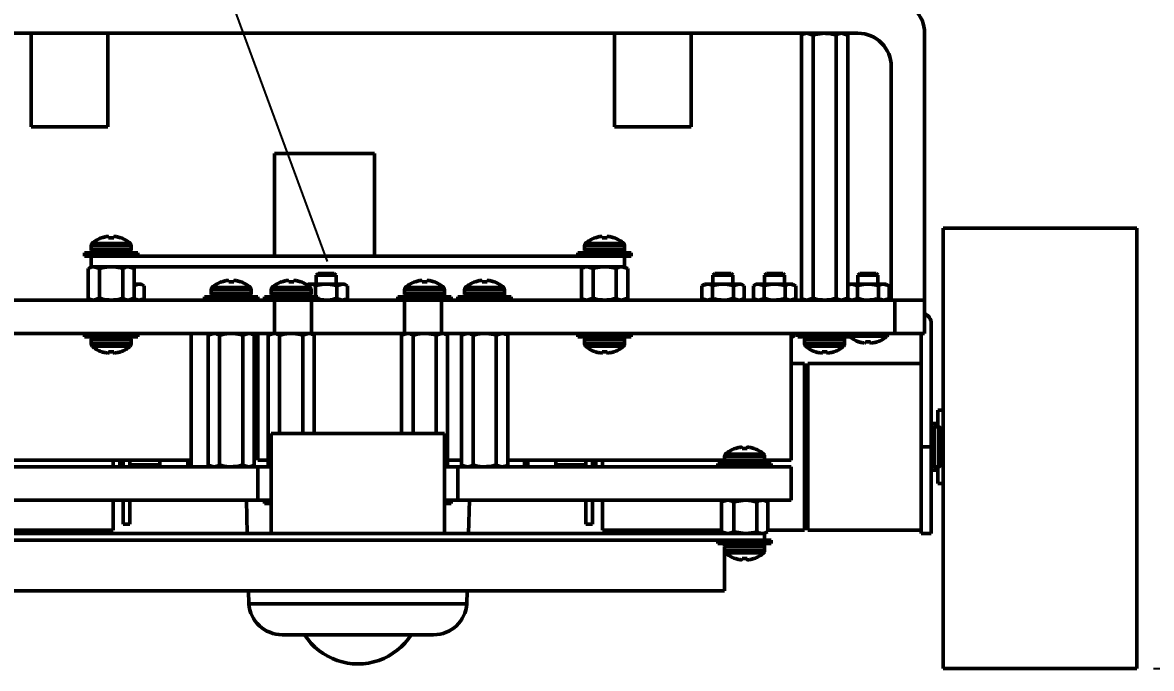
# Model space of a CAD drawing. Header units: inches. Extents: x -1846 to 3013, y 0 to 1997.
# Drawn here: x 2824.3 to 2909, y 470.5 to 518.9 of the extents above; entities that cross this region are included whole.
import ezdxf

# ---------------------------------------------------------------- set-up
doc = ezdxf.new("R2010")
doc.units = ezdxf.units.IN
doc.layers.add('Basic', color=7, linetype='Continuous', lineweight=50)
doc.layers.add('Thin', color=3, linetype='Continuous', lineweight=25)
doc.styles.get("Standard").update_dxf_attribs({"font": '', "height": 4})
doc.styles.get('Standard').set_extended_font_data('TCVN 7284', italic=True)
doc.dimstyles.new('TCVN 7284', dxfattribs={"dimscale": 2, "dimtxt": 4, "dimasz": 2.5, "dimexe": 1.25, "dimexo": 0.625, "dimtad": 1, "dimtoh": 1, "dimdec": 0, "dimlfac": 0.66, "dimtxsty": 'Standard', "dimcen": 2.5, "dimclrd": 7, "dimclre": 7, "dimclrt": 7, "dimadec": 0, "dimazin": 0, "dimtfac": 1, "dimtdec": 0, "dimtofl": 0, "dimtmove": 0, "dimatfit": 3, "dimfxl": 1, "dimlwd": 25, "dimlwe": 25, "dimarcsym": 0})

# ---------------------------------------------------------------- blocks, each defined once
blk = doc.blocks.new('*D4')
at = {"layer": 'Basic', "color": 7, "linetype": 'Continuous', "lineweight": 25, "transparency": 16777216}
for p, q in [((2875.609, 523.57), (2921.43, 523.57)), ((2918.93, 475.457), (2918.93, 518.57)), ((2909.134, 470.457), (2921.43, 470.457))]:
    blk.add_line(p, q, dxfattribs=at)
at = {"layer": 'Basic', "color": 7, "transparency": 16777216}
for points in [[(2918.097, 518.57), (2919.763, 518.57), (2918.93, 523.57)], [(2918.097, 475.457), (2919.763, 475.457), (2918.93, 470.457)]]:
    blk.add_solid(points, dxfattribs=at)
at = {"layer": 'Defpoints', "color": 0, "transparency": 16777216}
for p in [(2874.359, 523.57), (2918.93, 523.57), (2907.884, 470.457)]:
    blk.add_point(p, dxfattribs=at)
at = {"layer": 'Basic', "color": 7, "transparency": 16777216, "insert": (2915.68, 497.013), "char_height": 4, "attachment_point": 5, "rotation": 90}
blk.add_mtext('35', dxfattribs=at)

msp = doc.modelspace()

# ---------------------------------------------------------------- linework, layer by layer
at = {"layer": 'Basic'}
for p, q in [((2811.984, 518.07), (2886.984, 518.07)), ((2824.984, 511.07), (2824.984, 518.07)), ((2830.734, 511.07), (2830.734, 518.07)), ((2868.734, 511.07), (2868.734, 518.07)), ((2874.484, 511.07), (2874.484, 518.07)), ((2882.984, 518.07), (2882.752, 517.936)), ((2883.618, 517.936), (2883.185, 518.07)), ((2886.216, 517.936), (2885.783, 518.07)), ((2886.216, 517.936), (2885.984, 518.07)), ((2891.984, 498.07), (2891.984, 518.07)), ((2882.752, 517.936), (2882.752, 498.204)), ((2883.618, 517.936), (2883.618, 498.204)), ((2885.35, 517.936), (2885.35, 498.204)), ((2886.216, 517.936), (2886.216, 498.204)), ((2889.484, 498.07), (2889.484, 515.57)), ((2830.734, 511.07), (2824.984, 511.07)), ((2874.484, 511.07), (2868.734, 511.07)), ((2843.234, 509.07), (2843.234, 501.37)), ((2843.234, 509.07), (2850.734, 509.07)), ((2850.734, 509.07), (2850.734, 501.37)), ((2830.787, 502.827), (2830.795, 502.745)), ((2831.173, 502.745), (2831.18, 502.827)), ((2867.787, 502.827), (2867.795, 502.745)), ((2868.173, 502.745), (2868.18, 502.827)), ((2893.384, 503.455), (2893.384, 470.457)), ((2893.384, 503.455), (2907.884, 503.455)), ((2907.884, 503.455), (2907.884, 470.457)), ((2829.484, 502.149), (2829.484, 501.845)), ((2829.484, 502.149), (2832.484, 502.149)), ((2829.557, 502.315), (2832.411, 502.315)), ((2830.267, 502.745), (2830.293, 502.745)), ((2830.795, 502.745), (2831.173, 502.745)), ((2831.675, 502.745), (2831.7, 502.745)), ((2832.484, 501.845), (2832.484, 502.149)), ((2866.484, 502.149), (2866.484, 501.845)), ((2866.484, 502.149), (2869.484, 502.149)), ((2866.557, 502.315), (2869.411, 502.315)), ((2867.267, 502.745), (2867.293, 502.745)), ((2867.795, 502.745), (2868.173, 502.745)), ((2868.675, 502.745), (2868.7, 502.745)), ((2869.484, 501.845), (2869.484, 502.149)), ((2828.984, 501.62), (2828.984, 501.37)), ((2828.984, 501.62), (2832.984, 501.62)), ((2828.984, 501.37), (2829.484, 501.37)), ((2829.484, 501.845), (2832.484, 501.845)), ((2829.484, 501.37), (2829.484, 500.57)), ((2829.484, 501.37), (2829.661, 501.37)), ((2829.661, 501.37), (2832.306, 501.37)), ((2832.306, 501.37), (2866.661, 501.37)), ((2832.984, 501.37), (2832.984, 501.62)), ((2865.984, 501.62), (2865.984, 501.37)), ((2865.984, 501.62), (2869.984, 501.62)), ((2866.484, 501.845), (2869.484, 501.845)), ((2866.661, 501.37), (2869.306, 501.37)), ((2869.306, 501.37), (2869.484, 501.37)), ((2869.484, 501.37), (2869.484, 500.57)), ((2869.484, 501.37), (2869.984, 501.37)), ((2869.984, 501.37), (2869.984, 501.62)), ((2829.484, 500.57), (2829.252, 500.436)), ((2829.252, 500.436), (2829.252, 498.204)), ((2829.484, 500.57), (2869.484, 500.57)), ((2830.118, 500.436), (2829.685, 500.57)), ((2830.118, 500.436), (2830.118, 498.204)), ((2831.85, 500.436), (2831.85, 498.204)), ((2832.716, 500.436), (2832.283, 500.57)), ((2832.716, 500.436), (2832.484, 500.57)), ((2832.716, 500.436), (2832.716, 498.204)), ((2866.484, 500.57), (2866.252, 500.436)), ((2866.252, 500.436), (2866.252, 498.204)), ((2867.118, 500.436), (2866.685, 500.57)), ((2867.118, 500.436), (2867.118, 498.204)), ((2868.85, 500.436), (2868.85, 498.204)), ((2869.716, 500.436), (2869.283, 500.57)), ((2869.716, 500.436), (2869.484, 500.57)), ((2869.716, 500.436), (2869.716, 498.204)), ((2839.267, 499.445), (2839.293, 499.445)), ((2839.787, 499.527), (2839.795, 499.445)), ((2839.795, 499.445), (2840.173, 499.445)), ((2840.173, 499.445), (2840.18, 499.527)), ((2840.675, 499.445), (2840.7, 499.445)), ((2843.767, 499.445), (2843.793, 499.445)), ((2844.287, 499.527), (2844.295, 499.445)), ((2844.295, 499.445), (2844.673, 499.445)), ((2844.673, 499.445), (2844.68, 499.527)), ((2845.175, 499.445), (2845.2, 499.445)), ((2846.359, 499.928), (2846.5, 500.07)), ((2846.359, 499.928), (2847.859, 499.928)), ((2846.359, 499.928), (2846.359, 499.27)), ((2847.717, 500.07), (2846.5, 500.07)), ((2847.859, 499.928), (2847.717, 500.07)), ((2847.859, 499.928), (2847.859, 499.27)), ((2853.767, 499.445), (2853.793, 499.445)), ((2854.287, 499.527), (2854.295, 499.445)), ((2854.295, 499.445), (2854.673, 499.445)), ((2854.673, 499.445), (2854.68, 499.527)), ((2855.175, 499.445), (2855.2, 499.445)), ((2858.267, 499.445), (2858.293, 499.445)), ((2858.787, 499.527), (2858.795, 499.445)), ((2858.795, 499.445), (2859.173, 499.445)), ((2859.173, 499.445), (2859.18, 499.527)), ((2859.675, 499.445), (2859.7, 499.445)), ((2876.109, 499.928), (2876.25, 500.07)), ((2876.109, 499.928), (2877.609, 499.928)), ((2876.109, 499.928), (2876.109, 499.27)), ((2877.467, 500.07), (2876.25, 500.07)), ((2877.609, 499.928), (2877.467, 500.07)), ((2877.609, 499.928), (2877.609, 499.27)), ((2879.984, 499.928), (2880.125, 500.07)), ((2879.984, 499.928), (2881.484, 499.928)), ((2879.984, 499.928), (2879.984, 499.27)), ((2881.342, 500.07), (2880.125, 500.07)), ((2881.484, 499.928), (2881.342, 500.07)), ((2881.484, 499.928), (2881.484, 499.27)), ((2886.984, 499.928), (2887.125, 500.07)), ((2886.984, 499.928), (2888.484, 499.928)), ((2886.984, 499.928), (2886.984, 499.27)), ((2888.342, 500.07), (2887.125, 500.07)), ((2888.484, 499.928), (2888.342, 500.07)), ((2888.484, 499.928), (2888.484, 499.27)), ((2832.716, 499.166), (2833.049, 499.27)), ((2832.716, 499.27), (2833.049, 499.27)), ((2833.049, 499.27), (2833.234, 499.27)), ((2833.446, 499.147), (2833.234, 499.27)), ((2833.446, 499.147), (2833.446, 498.193)), ((2838.484, 498.849), (2838.484, 498.545)), ((2838.484, 498.849), (2841.484, 498.849)), ((2838.557, 499.015), (2841.411, 499.015)), ((2841.484, 498.545), (2841.484, 498.849)), ((2842.984, 498.849), (2842.984, 498.545)), ((2842.984, 498.849), (2845.984, 498.849)), ((2843.057, 499.015), (2845.911, 499.015)), ((2845.631, 499.181), (2845.918, 499.27)), ((2845.734, 499.27), (2845.648, 499.22)), ((2845.734, 499.27), (2845.918, 499.27)), ((2845.918, 499.27), (2847.109, 499.27)), ((2845.984, 498.545), (2845.984, 498.849)), ((2846.315, 499.147), (2846.315, 498.32)), ((2847.109, 499.27), (2848.299, 499.27)), ((2847.902, 499.147), (2848.299, 499.27)), ((2847.902, 499.147), (2847.902, 498.193)), ((2848.299, 499.27), (2848.484, 499.27)), ((2848.696, 499.147), (2848.484, 499.27)), ((2848.696, 499.147), (2848.696, 498.193)), ((2852.984, 498.849), (2852.984, 498.545)), ((2852.984, 498.849), (2855.984, 498.849)), ((2853.057, 499.015), (2855.911, 499.015)), ((2855.984, 498.545), (2855.984, 498.849)), ((2857.484, 498.849), (2857.484, 498.545)), ((2857.484, 498.849), (2860.484, 498.849)), ((2857.557, 499.015), (2860.411, 499.015)), ((2860.484, 498.545), (2860.484, 498.849)), ((2875.484, 499.27), (2875.271, 499.147)), ((2875.271, 499.147), (2875.668, 499.27)), ((2875.271, 499.147), (2875.271, 498.193)), ((2875.484, 499.27), (2875.668, 499.27)), ((2875.668, 499.27), (2876.859, 499.27)), ((2876.065, 499.147), (2876.065, 498.193)), ((2876.859, 499.27), (2878.049, 499.27)), ((2877.652, 499.147), (2878.049, 499.27)), ((2877.652, 499.147), (2877.652, 498.193)), ((2878.049, 499.27), (2878.234, 499.27)), ((2878.446, 499.147), (2878.234, 499.27)), ((2878.446, 499.147), (2878.446, 498.193)), ((2879.359, 499.27), (2879.146, 499.147)), ((2879.146, 498.193), (2879.146, 499.147)), ((2879.359, 499.27), (2879.543, 499.27)), ((2879.94, 499.147), (2879.543, 499.27)), ((2880.734, 499.27), (2879.543, 499.27)), ((2879.94, 498.193), (2879.94, 499.147)), ((2880.734, 499.27), (2881.924, 499.27)), ((2881.527, 498.193), (2881.527, 499.147)), ((2882.321, 499.147), (2881.924, 499.27)), ((2881.924, 499.27), (2882.109, 499.27)), ((2882.321, 499.147), (2882.109, 499.27)), ((2882.321, 498.193), (2882.321, 499.147)), ((2886.359, 499.27), (2886.216, 499.187)), ((2886.359, 499.27), (2886.543, 499.27)), ((2886.94, 499.147), (2886.543, 499.27)), ((2887.734, 499.27), (2886.543, 499.27)), ((2886.94, 498.193), (2886.94, 499.147)), ((2887.734, 499.27), (2888.924, 499.27)), ((2888.527, 498.193), (2888.527, 499.147)), ((2889.321, 499.147), (2888.924, 499.27)), ((2888.924, 499.27), (2889.109, 499.27)), ((2889.321, 499.147), (2889.109, 499.27)), ((2889.321, 498.193), (2889.321, 499.147)), ((2843.224, 498.07), (2809.21, 498.07)), ((2829.252, 498.204), (2829.484, 498.07)), ((2830.118, 498.204), (2829.685, 498.07)), ((2832.716, 498.204), (2832.283, 498.07)), ((2832.484, 498.07), (2832.716, 498.204)), ((2832.553, 498.07), (2832.604, 498.099)), ((2832.652, 498.193), (2833.049, 498.07)), ((2833.234, 498.07), (2833.446, 498.193)), ((2837.984, 498.32), (2837.984, 498.07)), ((2837.984, 498.32), (2841.984, 498.32)), ((2838.484, 498.545), (2841.484, 498.545)), ((2841.984, 498.07), (2841.984, 498.32)), ((2842.484, 498.32), (2842.484, 498.07)), ((2842.484, 498.32), (2846.484, 498.32)), ((2842.984, 498.545), (2845.984, 498.545)), ((2843.224, 495.57), (2843.224, 498.07)), ((2843.224, 498.07), (2845.997, 498.07)), ((2845.997, 498.07), (2845.997, 495.57)), ((2845.997, 498.07), (2852.97, 498.07)), ((2846.484, 498.07), (2846.484, 498.32)), ((2846.484, 498.15), (2847.109, 498.07)), ((2847.839, 498.07), (2847.858, 498.081)), ((2847.902, 498.193), (2848.299, 498.07)), ((2848.484, 498.07), (2848.696, 498.193)), ((2852.484, 498.32), (2852.484, 498.07)), ((2852.484, 498.32), (2856.484, 498.32)), ((2852.97, 495.57), (2852.97, 498.07)), ((2852.97, 498.07), (2855.743, 498.07)), ((2852.984, 498.545), (2855.984, 498.545)), ((2855.743, 498.07), (2855.743, 495.57)), ((2855.743, 498.07), (2889.757, 498.07)), ((2856.484, 498.07), (2856.484, 498.32)), ((2856.984, 498.32), (2856.984, 498.07)), ((2856.984, 498.32), (2860.984, 498.32)), ((2857.484, 498.545), (2860.484, 498.545)), ((2860.984, 498.07), (2860.984, 498.32)), ((2866.252, 498.204), (2866.484, 498.07)), ((2867.118, 498.204), (2866.685, 498.07)), ((2869.716, 498.204), (2869.283, 498.07)), ((2869.484, 498.07), (2869.716, 498.204)), ((2875.271, 498.193), (2875.484, 498.07)), ((2875.271, 498.193), (2875.668, 498.07)), ((2877.598, 498.072), (2877.608, 498.077)), ((2877.652, 498.193), (2878.049, 498.07)), ((2878.234, 498.07), (2878.446, 498.193)), ((2879.146, 498.193), (2879.359, 498.07)), ((2879.94, 498.193), (2879.543, 498.07)), ((2880.149, 498.073), (2880.143, 498.07)), ((2881.47, 498.071), (2881.483, 498.078)), ((2882.321, 498.193), (2881.924, 498.07)), ((2882.109, 498.07), (2882.321, 498.193)), ((2882.752, 498.204), (2882.984, 498.07)), ((2883.618, 498.204), (2883.185, 498.07)), ((2886.216, 498.204), (2885.783, 498.07)), ((2885.984, 498.07), (2886.216, 498.204)), ((2886.171, 498.178), (2886.359, 498.07)), ((2886.94, 498.193), (2886.543, 498.07)), ((2887.149, 498.073), (2887.143, 498.07)), ((2888.47, 498.071), (2888.483, 498.078)), ((2889.321, 498.193), (2888.924, 498.07)), ((2889.109, 498.07), (2889.321, 498.193)), ((2889.757, 495.57), (2889.757, 498.07)), ((2889.757, 498.07), (2891.843, 498.07)), ((2891.843, 498.07), (2891.984, 498.07)), ((2891.984, 498.07), (2891.984, 495.57)), ((2892.484, 487.07), (2892.484, 496.32)), ((2843.224, 495.57), (2809.21, 495.57)), ((2828.984, 495.57), (2828.984, 495.32)), ((2832.984, 495.32), (2828.984, 495.32)), ((2832.984, 495.32), (2832.984, 495.57)), ((2836.984, 495.57), (2836.984, 486.07)), ((2838.484, 495.57), (2838.252, 495.436)), ((2838.252, 495.436), (2838.685, 495.57)), ((2838.252, 485.704), (2838.252, 495.436)), ((2839.118, 485.704), (2839.118, 495.436)), ((2840.85, 495.436), (2841.283, 495.57)), ((2840.85, 485.704), (2840.85, 495.436)), ((2841.716, 495.436), (2841.484, 495.57)), ((2841.716, 485.704), (2841.716, 495.436)), ((2841.984, 495.57), (2841.984, 486.07)), ((2842.984, 495.57), (2842.752, 495.436)), ((2842.752, 495.436), (2843.185, 495.57)), ((2842.752, 485.704), (2842.752, 495.436)), ((2845.997, 495.57), (2843.224, 495.57)), ((2843.618, 488.07), (2843.618, 495.436)), ((2845.35, 495.436), (2845.783, 495.57)), ((2845.35, 488.07), (2845.35, 495.436)), ((2846.216, 495.436), (2845.984, 495.57)), ((2845.997, 495.57), (2852.97, 495.57)), ((2846.216, 488.07), (2846.216, 495.436)), ((2852.984, 495.57), (2852.752, 495.436)), ((2852.752, 495.436), (2853.185, 495.57)), ((2852.752, 488.07), (2852.752, 495.436)), ((2855.743, 495.57), (2852.97, 495.57)), ((2853.618, 488.07), (2853.618, 495.436)), ((2855.35, 495.436), (2855.783, 495.57)), ((2855.35, 488.07), (2855.35, 495.436)), ((2855.743, 495.57), (2889.757, 495.57)), ((2856.216, 495.436), (2855.984, 495.57)), ((2856.216, 485.704), (2856.216, 495.436)), ((2857.484, 495.57), (2857.252, 495.436)), ((2857.252, 495.436), (2857.685, 495.57)), ((2857.252, 485.704), (2857.252, 495.436)), ((2858.118, 485.704), (2858.118, 495.436)), ((2859.85, 495.436), (2860.283, 495.57)), ((2859.85, 485.704), (2859.85, 495.436)), ((2860.716, 495.436), (2860.484, 495.57)), ((2860.716, 485.704), (2860.716, 495.436)), ((2865.984, 495.57), (2865.984, 495.32)), ((2869.984, 495.32), (2865.984, 495.32)), ((2869.984, 495.32), (2869.984, 495.57)), ((2881.984, 495.57), (2881.984, 486.07)), ((2882.234, 495.54), (2881.984, 495.54)), ((2882.161, 495.375), (2881.984, 495.375)), ((2882.234, 495.54), (2882.234, 495.57)), ((2882.484, 495.57), (2882.484, 495.32)), ((2886.484, 495.32), (2882.484, 495.32)), ((2886.484, 495.32), (2886.484, 495.57)), ((2889.234, 495.54), (2886.484, 495.54)), ((2889.161, 495.375), (2886.484, 495.375)), ((2889.234, 495.54), (2889.234, 495.57)), ((2891.984, 495.57), (2889.757, 495.57)), ((2891.734, 487.07), (2891.734, 495.57)), ((2829.484, 495.095), (2829.484, 494.79)), ((2832.484, 495.095), (2829.484, 495.095)), ((2832.484, 494.79), (2829.484, 494.79)), ((2832.411, 494.625), (2829.557, 494.625)), ((2832.484, 494.79), (2832.484, 495.095)), ((2866.484, 495.095), (2866.484, 494.79)), ((2869.484, 495.095), (2866.484, 495.095)), ((2869.484, 494.79), (2866.484, 494.79)), ((2869.411, 494.625), (2866.557, 494.625)), ((2869.484, 494.79), (2869.484, 495.095)), ((2882.984, 495.095), (2882.984, 494.79)), ((2885.984, 495.095), (2882.984, 495.095)), ((2885.984, 494.79), (2882.984, 494.79)), ((2885.911, 494.625), (2883.057, 494.625)), ((2885.984, 494.79), (2885.984, 495.095)), ((2887.043, 494.945), (2887.017, 494.945)), ((2887.545, 494.945), (2887.537, 494.862)), ((2887.923, 494.945), (2887.545, 494.945)), ((2887.93, 494.862), (2887.923, 494.945)), ((2888.45, 494.945), (2888.425, 494.945)), ((2830.293, 494.195), (2830.267, 494.195)), ((2830.795, 494.195), (2830.787, 494.112)), ((2831.173, 494.195), (2830.795, 494.195)), ((2831.18, 494.112), (2831.173, 494.195)), ((2831.7, 494.195), (2831.675, 494.195)), ((2867.293, 494.195), (2867.267, 494.195)), ((2867.795, 494.195), (2867.787, 494.112)), ((2868.173, 494.195), (2867.795, 494.195)), ((2868.18, 494.112), (2868.173, 494.195)), ((2868.7, 494.195), (2868.675, 494.195)), ((2883.793, 494.195), (2883.767, 494.195)), ((2884.295, 494.195), (2884.287, 494.112)), ((2884.673, 494.195), (2884.295, 494.195)), ((2884.68, 494.112), (2884.673, 494.195)), ((2885.2, 494.195), (2885.175, 494.195)), ((2882.984, 493.32), (2881.984, 493.32)), ((2882.984, 493.32), (2882.984, 480.82)), ((2883.234, 492.82), (2882.984, 492.82)), ((2891.734, 493.32), (2883.234, 493.32)), ((2883.234, 493.32), (2883.234, 480.82)), ((2893.384, 489.827), (2892.984, 489.827)), ((2892.984, 488.57), (2892.984, 489.827)), ((2892.984, 488.82), (2892.484, 488.82)), ((2893.013, 488.57), (2892.709, 488.57)), ((2892.709, 488.57), (2892.709, 485.57)), ((2893.013, 488.57), (2893.013, 485.57)), ((2893.179, 488.497), (2893.179, 485.643)), ((2842.984, 488.07), (2842.984, 480.57)), ((2842.984, 488.07), (2855.984, 488.07)), ((2855.984, 488.07), (2855.984, 480.57)), ((2877.767, 486.945), (2877.793, 486.945)), ((2878.287, 487.027), (2878.295, 486.945)), ((2878.295, 486.945), (2878.673, 486.945)), ((2878.673, 486.945), (2878.68, 487.027)), ((2879.175, 486.945), (2879.2, 486.945)), ((2891.734, 487.07), (2892.484, 487.07)), ((2891.734, 480.57), (2891.734, 487.07)), ((2892.484, 487.07), (2892.484, 480.57)), ((2821.984, 486.07), (2836.984, 486.07)), ((2831.134, 485.57), (2831.134, 486.07)), ((2831.634, 485.57), (2831.634, 486.07)), ((2831.884, 486.07), (2831.884, 485.57)), ((2832.384, 486.07), (2832.384, 485.57)), ((2834.634, 486.07), (2834.634, 485.57)), ((2836.734, 486.07), (2836.734, 485.57)), ((2836.984, 486.07), (2836.984, 485.57)), ((2841.984, 486.07), (2842.752, 486.07)), ((2856.216, 486.07), (2857.252, 486.07)), ((2860.716, 486.07), (2876.984, 486.07)), ((2861.984, 485.57), (2861.984, 486.07)), ((2862.234, 485.57), (2862.234, 486.07)), ((2864.334, 485.57), (2864.334, 486.07)), ((2866.584, 485.57), (2866.584, 486.07)), ((2867.084, 485.57), (2867.084, 486.07)), ((2867.334, 486.07), (2867.334, 485.57)), ((2867.834, 486.07), (2867.834, 485.57)), ((2876.984, 486.349), (2876.984, 486.045)), ((2876.984, 486.349), (2879.984, 486.349)), ((2876.984, 486.045), (2879.984, 486.045)), ((2877.057, 486.515), (2879.911, 486.515)), ((2879.984, 486.045), (2879.984, 486.349)), ((2879.984, 486.07), (2881.984, 486.07)), ((2819.484, 485.57), (2841.984, 485.57)), ((2831.734, 485.57), (2831.884, 485.72)), ((2832.384, 485.72), (2834.634, 485.72)), ((2834.384, 485.72), (2834.384, 485.57)), ((2838.252, 485.704), (2838.484, 485.57)), ((2838.252, 485.704), (2838.685, 485.57)), ((2840.85, 485.704), (2841.283, 485.57)), ((2841.484, 485.57), (2841.716, 485.704)), ((2841.984, 483.07), (2841.984, 485.57)), ((2842.984, 485.57), (2841.984, 485.57)), ((2842.752, 485.704), (2842.984, 485.57)), ((2842.752, 485.704), (2842.984, 485.632)), ((2855.984, 485.57), (2856.216, 485.704)), ((2856.984, 485.57), (2855.984, 485.57)), ((2856.984, 483.07), (2856.984, 485.57)), ((2856.984, 485.57), (2879.484, 485.57)), ((2857.252, 485.704), (2857.484, 485.57)), ((2857.252, 485.704), (2857.685, 485.57)), ((2859.85, 485.704), (2860.283, 485.57)), ((2860.484, 485.57), (2860.716, 485.704)), ((2864.334, 485.72), (2866.584, 485.72)), ((2864.584, 485.57), (2864.584, 485.72)), ((2867.084, 485.72), (2867.234, 485.57)), ((2876.484, 485.82), (2876.484, 485.57)), ((2876.484, 485.82), (2880.484, 485.82)), ((2879.484, 485.57), (2881.984, 485.57)), ((2880.484, 485.57), (2880.484, 485.82)), ((2881.984, 485.57), (2881.984, 483.07)), ((2892.484, 485.32), (2892.984, 485.32)), ((2892.709, 485.57), (2893.013, 485.57)), ((2892.984, 484.327), (2892.984, 485.57)), ((2892.984, 484.327), (2893.384, 484.327)), ((2819.484, 483.07), (2841.984, 483.07)), ((2831.134, 480.82), (2831.134, 483.07)), ((2831.884, 483.07), (2831.884, 481.27)), ((2832.384, 483.07), (2832.384, 481.27)), ((2841.123, 483.07), (2841.184, 480.57)), ((2842.984, 483.07), (2841.984, 483.07)), ((2842.484, 483.07), (2842.484, 482.82)), ((2842.984, 482.82), (2842.484, 482.82)), ((2856.984, 483.07), (2855.984, 483.07)), ((2856.484, 482.82), (2855.984, 482.82)), ((2856.484, 482.82), (2856.484, 483.07)), ((2856.984, 483.07), (2879.484, 483.07)), ((2857.783, 480.57), (2857.844, 483.07)), ((2866.584, 481.27), (2866.584, 483.07)), ((2867.084, 481.27), (2867.084, 483.07)), ((2867.834, 483.07), (2867.834, 480.82)), ((2876.752, 480.704), (2876.752, 483.07)), ((2876.752, 482.936), (2877.21, 483.07)), ((2876.792, 482.958), (2876.752, 482.936)), ((2876.752, 480.704), (2876.752, 482.936)), ((2876.984, 483.07), (2876.783, 482.954)), ((2877.667, 482.936), (2878.533, 483.07)), ((2877.667, 480.704), (2877.667, 482.936)), ((2879.398, 480.704), (2879.398, 482.936)), ((2881.984, 483.07), (2879.484, 483.07)), ((2880.184, 482.954), (2879.984, 483.07)), ((2880.215, 480.704), (2880.215, 482.936)), ((2880.216, 480.704), (2880.216, 483.07)), ((2822.216, 480.82), (2831.134, 480.82)), ((2831.884, 481.27), (2832.384, 481.27)), ((2866.584, 481.27), (2867.084, 481.27)), ((2867.834, 480.82), (2876.752, 480.82)), ((2880.216, 480.82), (2882.984, 480.82)), ((2882.984, 481.32), (2883.234, 481.32)), ((2883.234, 480.82), (2891.734, 480.82)), ((2818.984, 480.57), (2878.484, 480.57)), ((2821.806, 480.07), (2877.161, 480.07)), ((2876.484, 480.07), (2876.484, 479.82)), ((2876.752, 480.704), (2877.21, 480.57)), ((2876.792, 480.681), (2876.752, 480.704)), ((2876.783, 480.686), (2876.984, 480.57)), ((2879.806, 480.07), (2877.161, 480.07)), ((2877.667, 480.704), (2878.533, 480.57)), ((2878.508, 480.57), (2879.984, 480.57)), ((2879.074, 480.57), (2879.068, 480.573)), ((2879.806, 480.07), (2879.984, 480.07)), ((2879.984, 480.07), (2879.922, 480.07)), ((2879.984, 480.57), (2880.184, 480.686)), ((2879.984, 480.57), (2879.984, 480.07)), ((2879.984, 480.07), (2879.984, 480.193)), ((2880.158, 480.07), (2879.984, 480.07)), ((2880.484, 480.07), (2880.158, 480.07)), ((2880.484, 479.82), (2880.484, 480.07)), ((2891.734, 480.57), (2892.484, 480.57)), ((2880.158, 479.82), (2876.484, 479.82)), ((2876.984, 479.595), (2876.984, 479.29)), ((2879.984, 479.595), (2876.984, 479.595)), ((2876.984, 476.27), (2876.984, 479.29)), ((2879.984, 479.29), (2876.984, 479.29)), ((2879.911, 479.125), (2877.057, 479.125)), ((2879.984, 479.29), (2879.984, 479.595)), ((2880.484, 479.82), (2880.158, 479.82)), ((2877.793, 478.695), (2877.767, 478.695)), ((2878.295, 478.695), (2878.287, 478.612)), ((2878.673, 478.695), (2878.295, 478.695)), ((2878.68, 478.612), (2878.673, 478.695)), ((2879.2, 478.695), (2879.175, 478.695)), ((2876.984, 476.27), (2821.984, 476.27)), ((2841.287, 476.27), (2841.31, 475.308)), ((2857.657, 475.308), (2857.68, 476.27)), ((2841.31, 475.308), (2857.657, 475.308)), ((2855.163, 472.983), (2843.804, 472.983)), ((2893.384, 470.457), (2907.884, 470.457))]:
    msp.add_line(p, q, dxfattribs=at)
at = {"layer": 'Basic', "flags": 128}
msp.add_lwpolyline([(2881.984, 495.229), (2882.049, 495.28), (2882.161, 495.375)], dxfattribs=at)
at = {"layer": 'Basic'}
for centre, radius, start, end in [((2889.484, 518.07), 2.5, 0, 90), ((2886.984, 515.57), 2.5, 0, 90), ((2830.983, 500.741), 2.119, 100.1662, 109.02704), ((2830.858, 501.053), 1.791, 93.96401, 97.98421), ((2830.676, 502.49), 0.355, 71.73106, 80.54851), ((2831.291, 502.49), 0.355, 99.45149, 108.26894), ((2831.109, 501.053), 1.791, 82.01579, 86.03599), ((2830.984, 500.741), 2.119, 70.97296, 79.8338), ((2867.983, 500.741), 2.119, 100.1662, 109.02704), ((2867.858, 501.053), 1.791, 93.96401, 97.98421), ((2867.676, 502.49), 0.355, 71.73106, 80.54851), ((2868.291, 502.49), 0.355, 99.45149, 108.26894), ((2868.109, 501.053), 1.791, 82.01579, 86.03599), ((2867.984, 500.741), 2.119, 70.97296, 79.8338), ((2829.709, 502.149), 0.225, 132.49273, 180), ((2830.984, 500.757), 2.113, 109.82503, 132.49273), ((2830.984, 500.757), 2.112, 47.50727, 70.17497), ((2832.259, 502.149), 0.225, 0, 47.50727), ((2866.709, 502.149), 0.225, 132.49273, 180), ((2867.984, 500.757), 2.113, 109.82503, 132.49273), ((2867.984, 500.757), 2.112, 47.50727, 70.17497), ((2869.259, 502.149), 0.225, 0, 47.50727), ((2829.709, 501.845), 0.225, 180, 270), ((2832.259, 501.845), 0.225, 270, 0), ((2866.709, 501.845), 0.225, 180, 270), ((2869.259, 501.845), 0.225, 270, 0), ((2839.984, 497.457), 2.113, 109.82503, 132.49273), ((2839.983, 497.441), 2.119, 100.1662, 109.02704), ((2839.858, 497.753), 1.791, 93.96401, 97.98421), ((2839.676, 499.19), 0.355, 71.73106, 80.54851), ((2840.291, 499.19), 0.355, 99.45149, 108.26894), ((2840.109, 497.753), 1.791, 82.01579, 86.03599), ((2839.984, 497.441), 2.119, 70.97296, 79.8338), ((2839.984, 497.457), 2.113, 47.50727, 70.17497), ((2844.484, 497.457), 2.113, 109.82503, 132.49273), ((2844.483, 497.441), 2.119, 100.1662, 109.02704), ((2844.358, 497.753), 1.791, 93.96401, 97.98421), ((2844.176, 499.19), 0.355, 71.73106, 80.54851), ((2844.791, 499.19), 0.355, 99.45149, 108.26894), ((2844.609, 497.753), 1.791, 82.01579, 86.03599), ((2844.484, 497.441), 2.119, 70.97296, 79.8338), ((2844.484, 497.457), 2.113, 47.50727, 70.17497), ((2854.484, 497.457), 2.113, 109.82503, 132.49273), ((2854.483, 497.441), 2.119, 100.1662, 109.02704), ((2854.358, 497.753), 1.791, 93.96401, 97.98421), ((2854.176, 499.19), 0.355, 71.73106, 80.54851), ((2854.791, 499.19), 0.355, 99.45149, 108.26894), ((2854.609, 497.753), 1.791, 82.01579, 86.03599), ((2854.484, 497.441), 2.119, 70.97296, 79.8338), ((2854.484, 497.457), 2.113, 47.50727, 70.17497), ((2858.984, 497.457), 2.112, 109.82503, 132.49273), ((2858.983, 497.441), 2.119, 100.1662, 109.02704), ((2858.858, 497.753), 1.791, 93.96401, 97.98421), ((2858.676, 499.19), 0.355, 71.73106, 80.54851), ((2859.291, 499.19), 0.355, 99.45149, 108.26894), ((2859.109, 497.753), 1.791, 82.01579, 86.03599), ((2858.984, 497.441), 2.119, 70.97296, 79.8338), ((2858.984, 497.457), 2.113, 47.50727, 70.17497), ((2838.709, 498.849), 0.225, 132.49273, 180), ((2841.259, 498.849), 0.225, 0, 47.50727), ((2843.209, 498.849), 0.225, 132.49273, 180), ((2845.759, 498.849), 0.225, 0, 47.50727), ((2853.209, 498.849), 0.225, 132.49273, 180), ((2855.759, 498.849), 0.225, 0, 47.50727), ((2857.709, 498.849), 0.225, 132.49273, 180), ((2860.259, 498.849), 0.225, 0, 47.50727), ((2838.709, 498.545), 0.225, 180, 270), ((2841.259, 498.545), 0.225, 270, 0), ((2843.209, 498.545), 0.225, 180, 270), ((2845.759, 498.545), 0.225, 270, 0), ((2853.209, 498.545), 0.225, 180, 270), ((2855.759, 498.545), 0.225, 270, 0), ((2857.709, 498.545), 0.225, 180, 270), ((2860.259, 498.545), 0.225, 270, 0), ((2891.734, 496.32), 0.75, 0, 70.52878), ((2829.709, 495.095), 0.225, 90, 180), ((2832.259, 495.095), 0.225, 0, 90), ((2866.709, 495.095), 0.225, 90, 180), ((2869.259, 495.095), 0.225, 0, 90), ((2882.009, 495.54), 0.225, 312.49273, 0), ((2883.209, 495.095), 0.225, 90, 180), ((2885.759, 495.095), 0.225, 0, 90), ((2887.734, 496.932), 2.112, 229.7572, 250.17497), ((2887.734, 496.932), 2.113, 289.82503, 312.49273), ((2889.009, 495.54), 0.225, 312.49273, 0), ((2829.709, 494.79), 0.225, 180, 227.50727), ((2830.984, 496.182), 2.112, 227.50727, 250.17497), ((2830.984, 496.182), 2.113, 289.82503, 312.49273), ((2832.259, 494.79), 0.225, 312.49273, 0), ((2866.709, 494.79), 0.225, 180, 227.50727), ((2867.984, 496.182), 2.112, 227.50727, 250.17497), ((2867.984, 496.182), 2.113, 289.82503, 312.49273), ((2869.259, 494.79), 0.225, 312.49273, 0), ((2883.209, 494.79), 0.225, 180, 227.50727), ((2884.484, 496.182), 2.112, 227.50727, 250.17497), ((2884.484, 496.182), 2.113, 289.82503, 312.49273), ((2885.759, 494.79), 0.225, 312.49273, 0), ((2887.733, 496.948), 2.119, 250.97296, 259.8338), ((2887.608, 496.636), 1.791, 262.01579, 266.03599), ((2887.426, 495.2), 0.355, 279.45149, 288.26894), ((2888.041, 495.2), 0.355, 251.73106, 260.54851), ((2887.859, 496.636), 1.791, 273.96401, 277.98421), ((2887.734, 496.948), 2.119, 280.1662, 289.02704), ((2830.983, 496.198), 2.119, 250.97296, 259.8338), ((2830.858, 495.886), 1.791, 262.01579, 266.03599), ((2830.676, 494.45), 0.355, 279.45149, 288.26894), ((2831.291, 494.45), 0.355, 251.73106, 260.54851), ((2831.109, 495.886), 1.791, 273.96401, 277.98421), ((2830.984, 496.198), 2.119, 280.1662, 289.02704), ((2867.983, 496.198), 2.119, 250.97296, 259.8338), ((2867.858, 495.886), 1.791, 262.01579, 266.03599), ((2867.676, 494.45), 0.355, 279.45149, 288.26894), ((2868.291, 494.45), 0.355, 251.73106, 260.54851), ((2868.109, 495.886), 1.791, 273.96401, 277.98421), ((2867.984, 496.198), 2.119, 280.1662, 289.02704), ((2884.483, 496.198), 2.119, 250.97296, 259.8338), ((2884.358, 495.886), 1.791, 262.01579, 266.03599), ((2884.176, 494.45), 0.355, 279.45149, 288.26894), ((2884.791, 494.45), 0.355, 251.73106, 260.54851), ((2884.609, 495.886), 1.791, 273.96401, 277.98421), ((2884.484, 496.198), 2.119, 280.1662, 289.02704), ((2892.709, 488.345), 0.225, 90, 180), ((2893.013, 488.345), 0.225, 42.49273, 90), ((2891.621, 487.07), 2.113, 33.45495, 42.49273), ((2878.484, 484.957), 2.113, 109.82503, 132.49273), ((2878.483, 484.941), 2.119, 100.1662, 109.02704), ((2878.358, 485.253), 1.791, 93.96401, 97.98421), ((2878.176, 486.69), 0.355, 71.73106, 80.54851), ((2878.791, 486.69), 0.355, 99.45149, 108.26894), ((2878.609, 485.253), 1.791, 82.01579, 86.03599), ((2878.484, 484.941), 2.119, 70.97296, 79.8338), ((2878.484, 484.957), 2.112, 47.50727, 70.17497), ((2877.209, 486.349), 0.225, 132.49273, 180), ((2877.209, 486.045), 0.225, 180, 270), ((2879.759, 486.045), 0.225, 270, 0), ((2879.759, 486.349), 0.225, 0, 47.50727), ((2891.621, 487.07), 2.113, 317.50727, 326.54505), ((2892.709, 485.795), 0.225, 180, 270), ((2893.013, 485.795), 0.225, 270, 317.50727), ((2877.209, 479.595), 0.225, 90, 180), ((2877.209, 479.29), 0.225, 180, 227.50727), ((2878.484, 480.682), 2.112, 227.50727, 250.17497), ((2878.484, 480.682), 2.113, 289.82503, 312.49273), ((2879.759, 479.595), 0.225, 0, 90), ((2879.759, 479.29), 0.225, 312.49273, 0), ((2878.483, 480.698), 2.119, 250.97296, 259.8338), ((2878.358, 480.386), 1.791, 262.01579, 266.03599), ((2878.176, 478.95), 0.355, 279.45149, 288.26894), ((2878.791, 478.95), 0.355, 251.73106, 260.54851), ((2878.609, 480.386), 1.791, 273.96401, 277.98421), ((2878.484, 480.698), 2.119, 280.1662, 289.02704), ((2843.804, 475.483), 2.5, 184, 270), ((2855.163, 475.483), 2.5, 270, 356), ((2849.484, 475.544), 4.75, 212.6369, 289.33483), ((2849.484, 475.544), 4.75, 289.33483, 327.3631)]:
    msp.add_arc(centre, radius, start, end, dxfattribs=at)
for points, knots in [([(2883.185, 518.07), (2883.174, 518.07), (2883.028, 518.068), (2882.885, 517.999), (2882.752, 517.936)], [0, 0, 0, 0, 0.07016, 1, 1, 1, 1]), ([(2884.484, 518.07), (2884.248, 518.052), (2883.954, 518.03), (2883.673, 517.951), (2883.618, 517.936)], [0, 0, 0, 0, 0.804908, 1, 1, 1, 1]), ([(2885.35, 517.936), (2885.127, 517.991), (2884.841, 518.062), (2884.548, 518.068), (2884.484, 518.07)], [0, 0, 0, 0, 0.7806222, 1, 1, 1, 1]), ([(2885.783, 518.07), (2885.772, 518.07), (2885.626, 518.068), (2885.483, 517.999), (2885.35, 517.936)], [0, 0, 0, 0, 0.07016, 1, 1, 1, 1]), ([(2829.685, 500.57), (2829.674, 500.57), (2829.528, 500.568), (2829.385, 500.499), (2829.252, 500.436)], [0, 0, 0, 0, 0.07016, 1, 1, 1, 1]), ([(2830.984, 500.57), (2830.748, 500.552), (2830.454, 500.53), (2830.173, 500.451), (2830.118, 500.436)], [0, 0, 0, 0, 0.804908, 1, 1, 1, 1]), ([(2831.85, 500.436), (2831.627, 500.491), (2831.341, 500.562), (2831.048, 500.568), (2830.984, 500.57)], [0, 0, 0, 0, 0.780622, 1, 1, 1, 1]), ([(2832.283, 500.57), (2832.272, 500.57), (2832.126, 500.568), (2831.983, 500.499), (2831.85, 500.436)], [0, 0, 0, 0, 0.07016, 1, 1, 1, 1]), ([(2866.685, 500.57), (2866.674, 500.57), (2866.528, 500.568), (2866.385, 500.499), (2866.252, 500.436)], [0, 0, 0, 0, 0.07016, 1, 1, 1, 1]), ([(2867.984, 500.57), (2867.748, 500.552), (2867.454, 500.53), (2867.173, 500.451), (2867.118, 500.436)], [0, 0, 0, 0, 0.804908, 1, 1, 1, 1]), ([(2868.85, 500.436), (2868.627, 500.491), (2868.341, 500.562), (2868.048, 500.568), (2867.984, 500.57)], [0, 0, 0, 0, 0.780622, 1, 1, 1, 1]), ([(2869.283, 500.57), (2869.272, 500.57), (2869.126, 500.568), (2868.983, 500.499), (2868.85, 500.436)], [0, 0, 0, 0, 0.07016, 1, 1, 1, 1]), ([(2833.049, 499.27), (2833.059, 499.27), (2833.193, 499.268), (2833.324, 499.205), (2833.446, 499.147)], [0, 0, 0, 0, 0.07015, 1, 1, 1, 1]), ([(2845.918, 499.27), (2845.927, 499.27), (2846.061, 499.268), (2846.193, 499.205), (2846.315, 499.147)], [0, 0, 0, 0, 0.07015, 1, 1, 1, 1]), ([(2846.315, 499.147), (2846.365, 499.161), (2846.623, 499.234), (2846.892, 499.254), (2847.109, 499.27)], [0, 0, 0, 0, 0.194876, 1, 1, 1, 1]), ([(2847.109, 499.27), (2847.167, 499.269), (2847.436, 499.263), (2847.698, 499.198), (2847.902, 499.147)], [0, 0, 0, 0, 0.2192088, 1, 1, 1, 1]), ([(2848.299, 499.27), (2848.309, 499.27), (2848.443, 499.268), (2848.574, 499.205), (2848.696, 499.147)], [0, 0, 0, 0, 0.07015, 1, 1, 1, 1]), ([(2875.668, 499.27), (2875.677, 499.27), (2875.811, 499.268), (2875.943, 499.205), (2876.065, 499.147)], [0, 0, 0, 0, 0.07015, 1, 1, 1, 1]), ([(2876.065, 499.147), (2876.115, 499.161), (2876.373, 499.234), (2876.642, 499.254), (2876.859, 499.27)], [0, 0, 0, 0, 0.194876, 1, 1, 1, 1]), ([(2876.859, 499.27), (2876.917, 499.269), (2877.186, 499.263), (2877.448, 499.198), (2877.652, 499.147)], [0, 0, 0, 0, 0.2192088, 1, 1, 1, 1]), ([(2878.049, 499.27), (2878.059, 499.27), (2878.193, 499.268), (2878.324, 499.205), (2878.446, 499.147)], [0, 0, 0, 0, 0.07015, 1, 1, 1, 1]), ([(2879.543, 499.27), (2879.533, 499.27), (2879.399, 499.268), (2879.268, 499.205), (2879.146, 499.147)], [0, 0, 0, 0, 0.07015, 1, 1, 1, 1]), ([(2880.734, 499.27), (2880.675, 499.269), (2880.406, 499.263), (2880.144, 499.198), (2879.94, 499.147)], [0, 0, 0, 0, 0.2192088, 1, 1, 1, 1]), ([(2881.527, 499.147), (2881.477, 499.161), (2881.219, 499.234), (2880.95, 499.254), (2880.734, 499.27)], [0, 0, 0, 0, 0.194876, 1, 1, 1, 1]), ([(2881.924, 499.27), (2881.915, 499.27), (2881.781, 499.268), (2881.65, 499.205), (2881.527, 499.147)], [0, 0, 0, 0, 0.07015, 1, 1, 1, 1]), ([(2886.543, 499.27), (2886.533, 499.27), (2886.423, 499.268), (2886.315, 499.217), (2886.216, 499.17)], [0, 0, 0, 0, 0.085126, 1, 1, 1, 1]), ([(2887.734, 499.27), (2887.675, 499.269), (2887.406, 499.263), (2887.144, 499.198), (2886.94, 499.147)], [0, 0, 0, 0, 0.2192088, 1, 1, 1, 1]), ([(2888.527, 499.147), (2888.477, 499.161), (2888.219, 499.234), (2887.95, 499.254), (2887.734, 499.27)], [0, 0, 0, 0, 0.194876, 1, 1, 1, 1]), ([(2888.924, 499.27), (2888.915, 499.27), (2888.781, 499.268), (2888.65, 499.205), (2888.527, 499.147)], [0, 0, 0, 0, 0.07015, 1, 1, 1, 1]), ([(2829.685, 498.07), (2829.674, 498.07), (2829.528, 498.072), (2829.385, 498.14), (2829.252, 498.204)], [0, 0, 0, 0, 0.07016, 1, 1, 1, 1]), ([(2830.984, 498.07), (2830.748, 498.087), (2830.454, 498.109), (2830.173, 498.188), (2830.118, 498.204)], [0, 0, 0, 0, 0.804908, 1, 1, 1, 1]), ([(2831.85, 498.204), (2831.627, 498.148), (2831.341, 498.077), (2831.048, 498.071), (2830.984, 498.07)], [0, 0, 0, 0, 0.780622, 1, 1, 1, 1]), ([(2832.283, 498.07), (2832.272, 498.07), (2832.126, 498.072), (2831.983, 498.14), (2831.85, 498.204)], [0, 0, 0, 0, 0.07016, 1, 1, 1, 1]), ([(2833.049, 498.07), (2833.059, 498.07), (2833.193, 498.072), (2833.324, 498.134), (2833.446, 498.193)], [0, 0, 0, 0, 0.07015, 1, 1, 1, 1]), ([(2847.109, 498.07), (2847.167, 498.071), (2847.436, 498.076), (2847.698, 498.142), (2847.902, 498.193)], [0, 0, 0, 0, 0.2192088, 1, 1, 1, 1]), ([(2848.299, 498.07), (2848.309, 498.07), (2848.443, 498.072), (2848.574, 498.134), (2848.696, 498.193)], [0, 0, 0, 0, 0.07015, 1, 1, 1, 1]), ([(2866.685, 498.07), (2866.674, 498.07), (2866.528, 498.072), (2866.385, 498.14), (2866.252, 498.204)], [0, 0, 0, 0, 0.07016, 1, 1, 1, 1]), ([(2867.984, 498.07), (2867.748, 498.087), (2867.454, 498.109), (2867.173, 498.188), (2867.118, 498.204)], [0, 0, 0, 0, 0.804908, 1, 1, 1, 1]), ([(2868.85, 498.204), (2868.627, 498.148), (2868.341, 498.077), (2868.048, 498.071), (2867.984, 498.07)], [0, 0, 0, 0, 0.780622, 1, 1, 1, 1]), ([(2869.283, 498.07), (2869.272, 498.07), (2869.126, 498.072), (2868.983, 498.14), (2868.85, 498.204)], [0, 0, 0, 0, 0.07016, 1, 1, 1, 1]), ([(2875.668, 498.07), (2875.677, 498.07), (2875.811, 498.072), (2875.943, 498.134), (2876.065, 498.193)], [0, 0, 0, 0, 0.07015, 1, 1, 1, 1]), ([(2876.065, 498.193), (2876.115, 498.178), (2876.373, 498.106), (2876.642, 498.086), (2876.859, 498.07)], [0, 0, 0, 0, 0.194876, 1, 1, 1, 1]), ([(2876.859, 498.07), (2876.917, 498.071), (2877.186, 498.076), (2877.448, 498.142), (2877.652, 498.193)], [0, 0, 0, 0, 0.2192088, 1, 1, 1, 1]), ([(2878.049, 498.07), (2878.059, 498.07), (2878.193, 498.072), (2878.324, 498.134), (2878.446, 498.193)], [0, 0, 0, 0, 0.07015, 1, 1, 1, 1]), ([(2879.543, 498.07), (2879.533, 498.07), (2879.399, 498.072), (2879.268, 498.134), (2879.146, 498.193)], [0, 0, 0, 0, 0.07015, 1, 1, 1, 1]), ([(2880.734, 498.07), (2880.675, 498.071), (2880.406, 498.076), (2880.144, 498.142), (2879.94, 498.193)], [0, 0, 0, 0, 0.2192088, 1, 1, 1, 1]), ([(2881.527, 498.193), (2881.477, 498.178), (2881.219, 498.106), (2880.95, 498.086), (2880.734, 498.07)], [0, 0, 0, 0, 0.194876, 1, 1, 1, 1]), ([(2881.924, 498.07), (2881.915, 498.07), (2881.781, 498.072), (2881.65, 498.134), (2881.527, 498.193)], [0, 0, 0, 0, 0.07015, 1, 1, 1, 1]), ([(2883.185, 498.07), (2883.174, 498.07), (2883.028, 498.072), (2882.885, 498.14), (2882.752, 498.204)], [0, 0, 0, 0, 0.07016, 1, 1, 1, 1]), ([(2884.484, 498.07), (2884.248, 498.087), (2883.954, 498.109), (2883.673, 498.188), (2883.618, 498.204)], [0, 0, 0, 0, 0.804908, 1, 1, 1, 1]), ([(2885.35, 498.204), (2885.127, 498.148), (2884.841, 498.077), (2884.548, 498.071), (2884.484, 498.07)], [0, 0, 0, 0, 0.7806222, 1, 1, 1, 1]), ([(2885.783, 498.07), (2885.772, 498.07), (2885.626, 498.072), (2885.483, 498.14), (2885.35, 498.204)], [0, 0, 0, 0, 0.07016, 1, 1, 1, 1]), ([(2886.543, 498.07), (2886.533, 498.07), (2886.417, 498.071), (2886.303, 498.125), (2886.198, 498.175)], [0, 0, 0, 0, 0.080705, 1, 1, 1, 1]), ([(2887.734, 498.07), (2887.675, 498.071), (2887.406, 498.076), (2887.144, 498.142), (2886.94, 498.193)], [0, 0, 0, 0, 0.2192088, 1, 1, 1, 1]), ([(2888.527, 498.193), (2888.477, 498.178), (2888.219, 498.106), (2887.95, 498.086), (2887.734, 498.07)], [0, 0, 0, 0, 0.194876, 1, 1, 1, 1]), ([(2888.924, 498.07), (2888.915, 498.07), (2888.781, 498.072), (2888.65, 498.134), (2888.527, 498.193)], [0, 0, 0, 0, 0.07015, 1, 1, 1, 1]), ([(2838.685, 495.57), (2838.695, 495.57), (2838.841, 495.568), (2838.984, 495.499), (2839.118, 495.436)], [0, 0, 0, 0, 0.07016, 1, 1, 1, 1]), ([(2839.118, 495.436), (2839.341, 495.491), (2839.626, 495.562), (2839.919, 495.568), (2839.984, 495.57)], [0, 0, 0, 0, 0.780622, 1, 1, 1, 1]), ([(2839.984, 495.57), (2840.22, 495.552), (2840.513, 495.53), (2840.795, 495.451), (2840.85, 495.436)], [0, 0, 0, 0, 0.8049075, 1, 1, 1, 1]), ([(2841.283, 495.57), (2841.293, 495.57), (2841.439, 495.568), (2841.582, 495.499), (2841.716, 495.436)], [0, 0, 0, 0, 0.0701596, 1, 1, 1, 1]), ([(2843.185, 495.57), (2843.195, 495.57), (2843.341, 495.568), (2843.484, 495.499), (2843.618, 495.436)], [0, 0, 0, 0, 0.07016, 1, 1, 1, 1]), ([(2843.618, 495.436), (2843.841, 495.491), (2844.126, 495.562), (2844.419, 495.568), (2844.484, 495.57)], [0, 0, 0, 0, 0.780622, 1, 1, 1, 1]), ([(2844.484, 495.57), (2844.72, 495.552), (2845.013, 495.53), (2845.295, 495.451), (2845.35, 495.436)], [0, 0, 0, 0, 0.8049075, 1, 1, 1, 1]), ([(2845.783, 495.57), (2845.793, 495.57), (2845.939, 495.568), (2846.082, 495.499), (2846.216, 495.436)], [0, 0, 0, 0, 0.0701596, 1, 1, 1, 1]), ([(2853.185, 495.57), (2853.195, 495.57), (2853.341, 495.568), (2853.484, 495.499), (2853.618, 495.436)], [0, 0, 0, 0, 0.07016, 1, 1, 1, 1]), ([(2853.618, 495.436), (2853.841, 495.491), (2854.126, 495.562), (2854.419, 495.568), (2854.484, 495.57)], [0, 0, 0, 0, 0.780622, 1, 1, 1, 1]), ([(2854.484, 495.57), (2854.72, 495.552), (2855.013, 495.53), (2855.295, 495.451), (2855.35, 495.436)], [0, 0, 0, 0, 0.8049075, 1, 1, 1, 1]), ([(2855.783, 495.57), (2855.793, 495.57), (2855.939, 495.568), (2856.082, 495.499), (2856.216, 495.436)], [0, 0, 0, 0, 0.0701596, 1, 1, 1, 1]), ([(2857.685, 495.57), (2857.695, 495.57), (2857.841, 495.568), (2857.984, 495.499), (2858.118, 495.436)], [0, 0, 0, 0, 0.07016, 1, 1, 1, 1]), ([(2858.118, 495.436), (2858.341, 495.491), (2858.626, 495.562), (2858.919, 495.568), (2858.984, 495.57)], [0, 0, 0, 0, 0.780622, 1, 1, 1, 1]), ([(2858.984, 495.57), (2859.22, 495.552), (2859.513, 495.53), (2859.795, 495.451), (2859.85, 495.436)], [0, 0, 0, 0, 0.8049075, 1, 1, 1, 1]), ([(2860.283, 495.57), (2860.293, 495.57), (2860.439, 495.568), (2860.582, 495.499), (2860.716, 495.436)], [0, 0, 0, 0, 0.0701596, 1, 1, 1, 1]), ([(2838.685, 485.57), (2838.695, 485.57), (2838.841, 485.572), (2838.984, 485.64), (2839.118, 485.704)], [0, 0, 0, 0, 0.07016, 1, 1, 1, 1]), ([(2839.118, 485.704), (2839.341, 485.648), (2839.626, 485.577), (2839.919, 485.571), (2839.984, 485.57)], [0, 0, 0, 0, 0.780622, 1, 1, 1, 1]), ([(2839.984, 485.57), (2840.22, 485.587), (2840.513, 485.609), (2840.795, 485.688), (2840.85, 485.704)], [0, 0, 0, 0, 0.8049075, 1, 1, 1, 1]), ([(2841.283, 485.57), (2841.293, 485.57), (2841.439, 485.572), (2841.582, 485.64), (2841.716, 485.704)], [0, 0, 0, 0, 0.07016, 1, 1, 1, 1]), ([(2857.685, 485.57), (2857.695, 485.57), (2857.841, 485.572), (2857.984, 485.64), (2858.118, 485.704)], [0, 0, 0, 0, 0.07016, 1, 1, 1, 1]), ([(2858.118, 485.704), (2858.341, 485.648), (2858.626, 485.577), (2858.919, 485.571), (2858.984, 485.57)], [0, 0, 0, 0, 0.780622, 1, 1, 1, 1]), ([(2858.984, 485.57), (2859.22, 485.587), (2859.513, 485.609), (2859.795, 485.688), (2859.85, 485.704)], [0, 0, 0, 0, 0.8049075, 1, 1, 1, 1]), ([(2860.283, 485.57), (2860.293, 485.57), (2860.439, 485.572), (2860.582, 485.64), (2860.716, 485.704)], [0, 0, 0, 0, 0.07016, 1, 1, 1, 1]), ([(2877.21, 483.07), (2877.221, 483.07), (2877.375, 483.068), (2877.526, 482.999), (2877.667, 482.936)], [0, 0, 0, 0, 0.07016, 1, 1, 1, 1]), ([(2878.533, 483.07), (2878.553, 483.07), (2878.845, 483.068), (2879.132, 482.999), (2879.398, 482.936)], [0, 0, 0, 0, 0.07016, 1, 1, 1, 1]), ([(2879.398, 482.936), (2879.424, 482.951), (2879.557, 483.03), (2879.695, 483.052), (2879.806, 483.07)], [0, 0, 0, 0, 0.195092, 1, 1, 1, 1]), ([(2879.806, 483.07), (2879.837, 483.068), (2879.975, 483.062), (2880.11, 482.991), (2880.215, 482.936)], [0, 0, 0, 0, 0.219378, 1, 1, 1, 1]), ([(2877.21, 480.57), (2877.221, 480.57), (2877.375, 480.572), (2877.526, 480.64), (2877.667, 480.704)], [0, 0, 0, 0, 0.07016, 1, 1, 1, 1]), ([(2878.533, 480.57), (2878.553, 480.57), (2878.845, 480.572), (2879.132, 480.64), (2879.398, 480.704)], [0, 0, 0, 0, 0.07016, 1, 1, 1, 1]), ([(2879.398, 480.704), (2879.424, 480.688), (2879.557, 480.609), (2879.695, 480.587), (2879.806, 480.57)], [0, 0, 0, 0, 0.195092, 1, 1, 1, 1]), ([(2879.806, 480.57), (2879.837, 480.571), (2879.975, 480.577), (2880.11, 480.648), (2880.215, 480.704)], [0, 0, 0, 0, 0.219378, 1, 1, 1, 1])]:
    msp.add_open_spline(points, degree=3, knots=knots, dxfattribs=at)
msp.add_open_spline([(2855.984, 485.604), (2856.061, 485.63), (2856.138, 485.667), (2856.216, 485.704)], degree=3, dxfattribs=at)
msp.add_point((2879.984, 480.07), dxfattribs=at)
at = {"layer": 'Thin'}
for p, q in [((2847.193, 500.96), (2833.481, 538.25)), ((2846.399, 499.27), (2846.399, 499.928)), ((2847.819, 499.27), (2847.819, 499.928)), ((2876.149, 499.27), (2876.149, 499.928)), ((2877.569, 499.27), (2877.569, 499.928)), ((2880.024, 499.27), (2880.024, 499.928)), ((2881.444, 499.27), (2881.444, 499.928)), ((2887.024, 499.27), (2887.024, 499.928)), ((2888.444, 499.27), (2888.444, 499.928))]:
    msp.add_line(p, q, dxfattribs=at)

# ---------------------------------------------------------------- dimensions: what is measured, and where the dimension line sits
at = {"layer": 'Basic'}
dim = msp.add_linear_dim(base=(2918.93, 523.57), p1=(2907.884, 470.457), p2=(2874.359, 523.57), angle=90, dimstyle='TCVN 7284', dxfattribs=at)
dim.commit()
dim.dimension.update_dxf_attribs({"geometry": '*D4', "text_midpoint": (2918.93, 497.013), "dimtype": 160})

doc.saveas('drawing.dxf')
